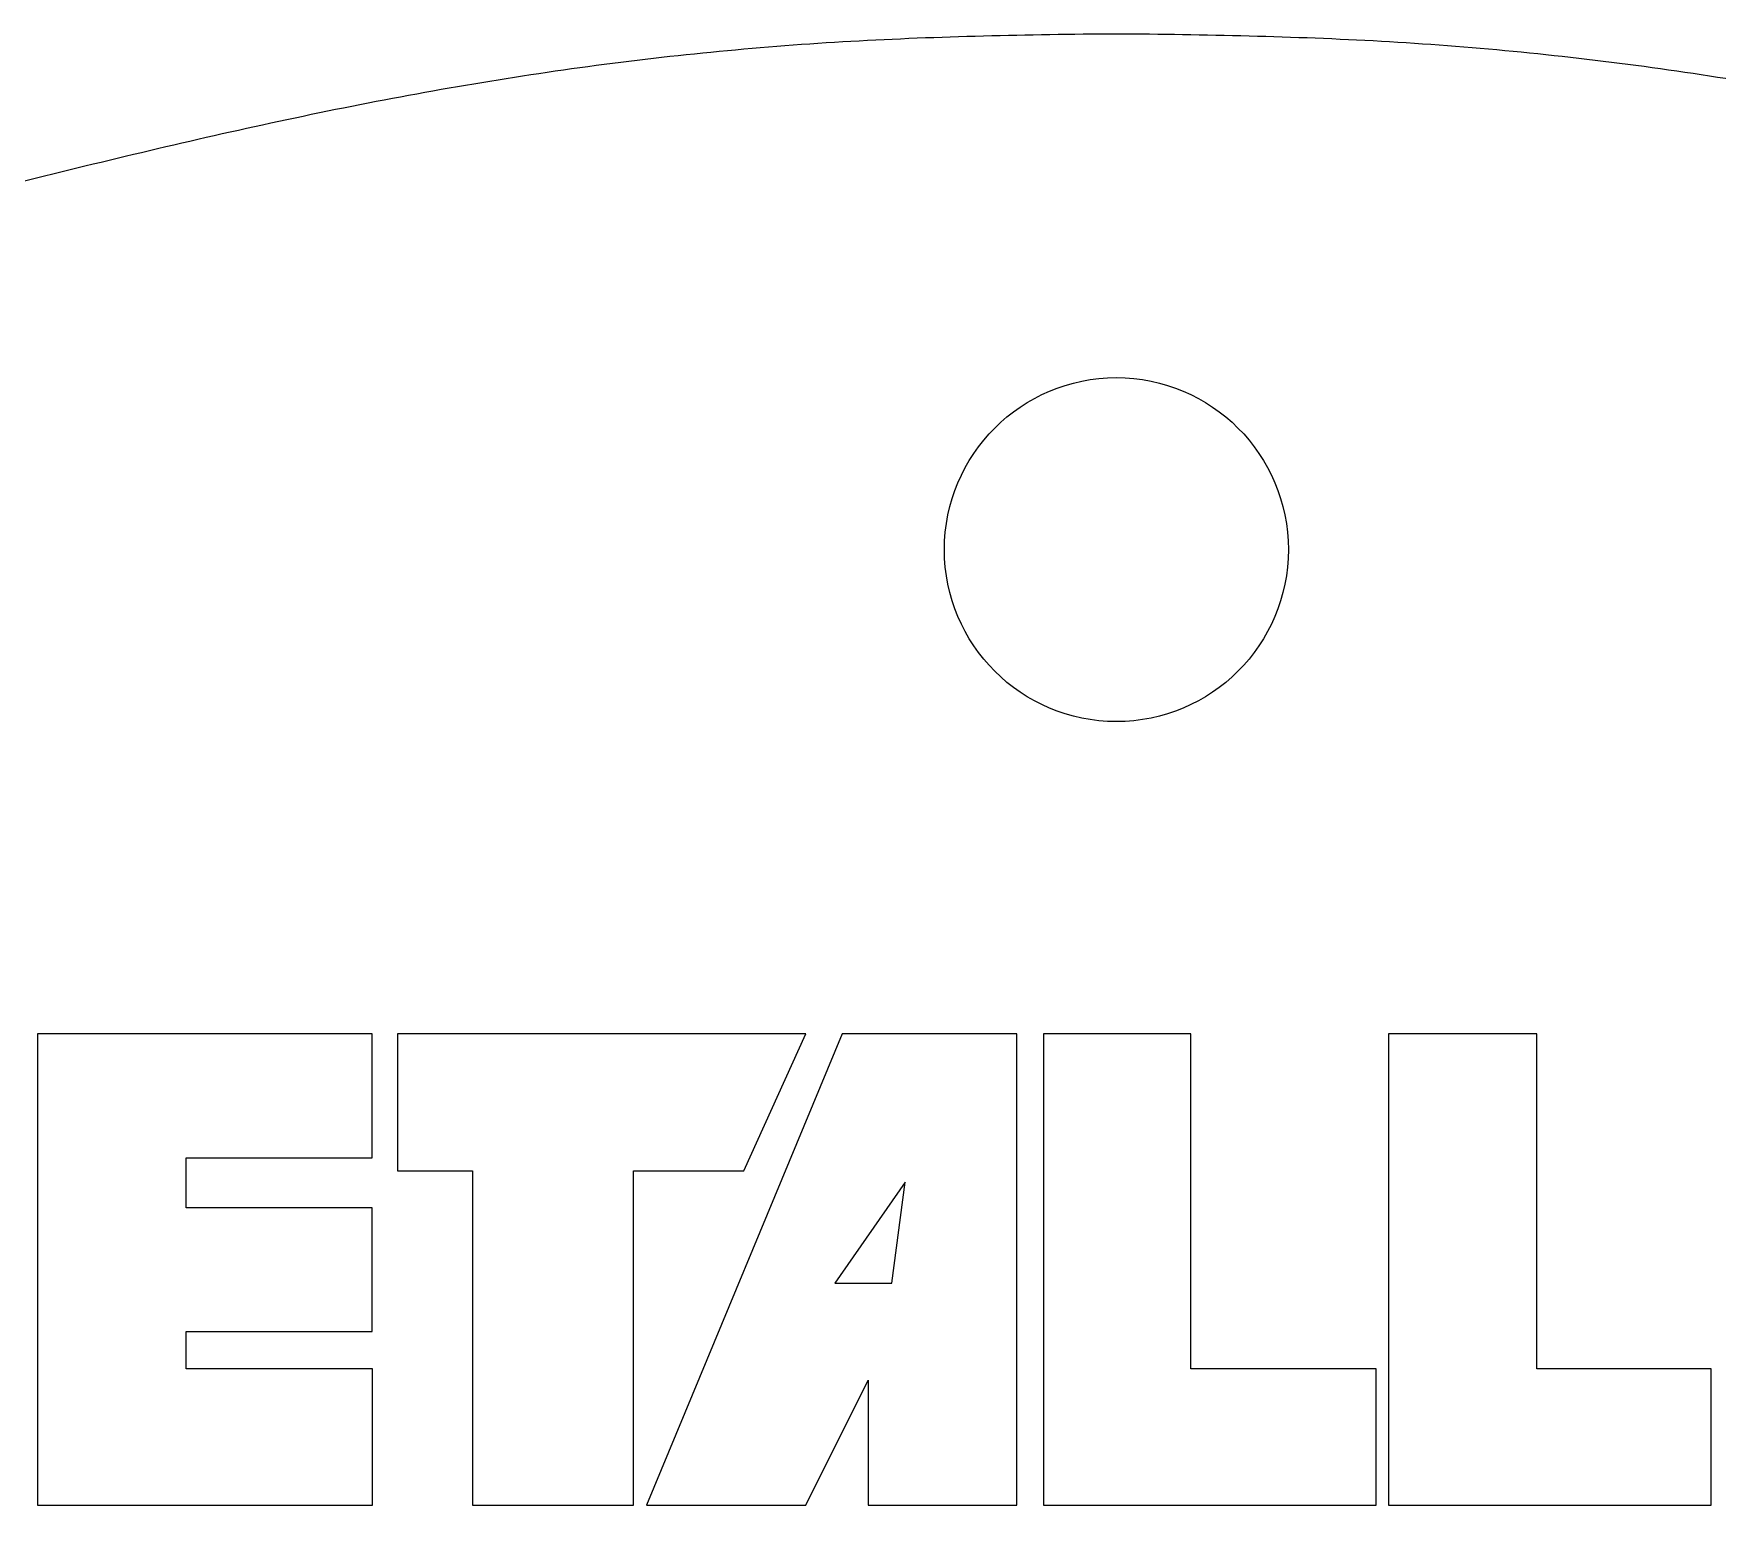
# Model space of a CAD drawing. Header units: millimetres. Extents: x 2.6 to 97.2, y 0.9 to 44.5.
# Drawn here: x 10.98 to 20.77, y 35.77 to 44.47 of the extents above; entities that cross this region are included whole.
import ezdxf

# ---------------------------------------------------------------- set-up
doc = ezdxf.new("R2010")
doc.units = ezdxf.units.MM

msp = doc.modelspace()

# ---------------------------------------------------------------- linework, layer by layer
at = {"color": 7, "linetype": 'Continuous', "lineweight": 25}
for p, q in [((11.0075, 38.659), (11.0075, 35.9192)), ((12.9527, 38.659), (11.0075, 38.659)), ((12.9527, 37.9391), (12.9527, 38.659)), ((15.4758, 38.659), (13.0999, 38.659)), ((13.0999, 38.659), (13.0999, 37.862)), ((15.6853, 38.659), (14.5486, 35.9192)), ((15.1148, 37.862), (15.4758, 38.659)), ((16.7016, 38.659), (15.6853, 38.659)), ((16.7016, 35.9192), (16.7016, 38.659)), ((17.7136, 38.659), (16.856, 38.659)), ((16.856, 38.659), (16.856, 35.9192)), ((17.7136, 36.7107), (17.7136, 38.659)), ((19.7262, 38.659), (18.862, 38.659)), ((18.862, 38.659), (18.862, 35.9192)), ((19.7262, 36.7107), (19.7262, 38.659)), ((11.8716, 37.9391), (12.9527, 37.9391)), ((11.8716, 37.6475), (11.8716, 37.9391)), ((13.0999, 37.862), (13.5368, 37.862)), ((13.5368, 37.862), (13.5368, 35.9192)), ((14.4729, 37.862), (15.1148, 37.862)), ((14.4729, 35.9192), (14.4729, 37.862)), ((16.0517, 37.7978), (15.6432, 37.2102)), ((15.9747, 37.2102), (16.0517, 37.7978)), ((12.9527, 37.6475), (11.8716, 37.6475)), ((12.9527, 36.9279), (12.9527, 37.6475)), ((15.6432, 37.2102), (15.9747, 37.2102)), ((11.8708, 36.7107), (11.8708, 36.9279)), ((11.8708, 36.9279), (12.9527, 36.9279)), ((12.9548, 36.7107), (11.8708, 36.7107)), ((12.9548, 35.9192), (12.9548, 36.7107)), ((15.4758, 35.9192), (15.8369, 36.6451)), ((15.8369, 36.6451), (15.8369, 35.9192)), ((18.792, 36.7107), (17.7136, 36.7107)), ((18.792, 35.9192), (18.792, 36.7107)), ((20.7399, 36.7107), (19.7262, 36.7107)), ((20.7399, 35.9192), (20.7399, 36.7107)), ((11.0075, 35.9192), (12.9548, 35.9192)), ((13.5368, 35.9192), (14.4729, 35.9192)), ((14.5486, 35.9192), (15.4758, 35.9192)), ((15.8369, 35.9192), (16.7016, 35.9192)), ((16.856, 35.9192), (18.792, 35.9192)), ((18.862, 35.9192), (20.7399, 35.9192))]:
    msp.add_line(p, q, dxfattribs=at)
msp.add_circle((17.2806, 41.4748), 1, dxfattribs=at)
for points, knots in [([(17.2806, 10.4807), (17.2171, 10.4825), (17.1518, 10.486), (17.0241, 10.4966), (16.9607, 10.5036), (16.7714, 10.5296), (16.6467, 10.5536), (16.2766, 10.6442), (16.0329, 10.7305), (15.5682, 10.9457), (15.3492, 11.0729), (14.9356, 11.3627), (14.7422, 11.5271), (14.3728, 11.8815), (14.1976, 12.069), (13.8512, 12.4449), (13.6805, 12.635), (13.1749, 13.2106), (12.8464, 13.6014), (11.8768, 14.7869), (11.2522, 15.5952), (10.0297, 17.2336), (9.431, 18.0612), (8.3123, 19.7581), (7.7943, 20.6293), (6.8022, 22.3959), (6.3231, 23.2884), (5.4305, 25.1096), (5.0221, 26.0409), (4.2747, 27.9418), (3.9369, 28.9105), (3.464, 30.3715), (3.3104, 30.8601), (3.014, 31.8394), (2.8749, 32.3307), (2.6619, 33.3247), (2.5895, 33.8276), (2.5621, 34.5963), (2.5657, 34.8561), (2.598, 35.3736), (2.6264, 35.6296), (2.7466, 36.39), (2.8729, 36.8866), (3.1292, 37.6168), (3.2264, 37.8587), (3.4396, 38.3294), (3.5559, 38.5589), (3.9328, 39.2301), (4.2212, 39.6549), (4.713, 40.2559), (4.8868, 40.4498), (5.2479, 40.8169), (5.4361, 40.9911), (6.0236, 41.4855), (6.4451, 41.7785), (7.3339, 42.3083), (7.7942, 42.5415), (8.7329, 42.9505), (9.213, 43.1266), (10.1913, 43.4308), (10.6892, 43.5603), (11.6896, 43.8052), (12.1904, 43.9225), (13.1959, 44.1283), (13.7006, 44.2158), (14.7151, 44.3531), (15.2249, 44.4024), (16.2499, 44.4602), (16.7648, 44.4709), (17.2806, 44.4748)], [0, 0, 0, 0, 0.003906, 0.003906, 0.007813, 0.007813, 0.015625, 0.015625, 0.03125, 0.03125, 0.046875, 0.046875, 0.0625, 0.0625, 0.078125, 0.078125, 0.09375, 0.09375, 0.125, 0.125, 0.1875, 0.1875, 0.25, 0.25, 0.3125, 0.3125, 0.375, 0.375, 0.4375, 0.4375, 0.5, 0.5, 0.53125, 0.53125, 0.5625, 0.5625, 0.59375, 0.59375, 0.609375, 0.609375, 0.625, 0.625, 0.65625, 0.65625, 0.671875, 0.671875, 0.6875, 0.6875, 0.71875, 0.71875, 0.734375, 0.734375, 0.75, 0.75, 0.78125, 0.78125, 0.8125, 0.8125, 0.84375, 0.84375, 0.875, 0.875, 0.90625, 0.90625, 0.9375, 0.9375, 0.96875, 0.96875, 1, 1, 1, 1]), ([(17.2806, 44.4748), (17.5362, 44.4729), (17.7955, 44.4692), (18.3093, 44.4557), (18.5658, 44.4459), (19.3335, 44.4026), (19.8426, 44.3535), (20.8558, 44.2165), (21.3599, 44.1293), (22.3641, 43.924), (22.8642, 43.8069), (23.8633, 43.5625), (24.3606, 43.4333), (25.3379, 43.1301), (25.8175, 42.9547), (26.7553, 42.5471), (27.215, 42.3148), (28.1034, 41.7867), (28.525, 41.4948), (29.1126, 41.0022), (29.3009, 40.8287), (29.6622, 40.4629), (29.8361, 40.2697), (30.3287, 39.6704), (30.6177, 39.2468), (30.9956, 38.5774), (31.1122, 38.3485), (31.3262, 37.8791), (31.4239, 37.6377), (31.6818, 36.909), (31.8093, 36.4133), (31.9315, 35.6544), (31.9607, 35.3989), (31.9946, 34.8825), (31.9991, 34.6227), (31.9744, 33.8546), (31.9038, 33.352), (31.6936, 32.3589), (31.5555, 31.8682), (31.2602, 30.89), (31.1068, 30.402), (30.6357, 28.9445), (30.3009, 27.9818), (29.5588, 26.088), (29.1522, 25.1566), (28.2591, 23.3286), (27.7774, 22.4299), (26.778, 20.6482), (26.2548, 19.7675), (25.1335, 18.0659), (24.5371, 17.2413), (23.3201, 15.6099), (22.6979, 14.8042), (21.7307, 13.6205), (21.4027, 13.2299), (20.8975, 12.6539), (20.7268, 12.4636), (20.3812, 12.0878), (20.2072, 11.9012), (19.8413, 11.5472), (19.6484, 11.3806), (19.2293, 11.0833), (19.0042, 10.9518), (18.5405, 10.7354), (18.2996, 10.6487), (17.7975, 10.5242), (17.5402, 10.4878), (17.2806, 10.4807)], [0, 0, 0, 0, 0.015625, 0.015625, 0.03125, 0.03125, 0.0625, 0.0625, 0.09375, 0.09375, 0.125, 0.125, 0.15625, 0.15625, 0.1875, 0.1875, 0.21875, 0.21875, 0.25, 0.25, 0.265625, 0.265625, 0.28125, 0.28125, 0.3125, 0.3125, 0.328125, 0.328125, 0.34375, 0.34375, 0.375, 0.375, 0.390625, 0.390625, 0.40625, 0.40625, 0.4375, 0.4375, 0.46875, 0.46875, 0.5, 0.5, 0.5625, 0.5625, 0.625, 0.625, 0.6875, 0.6875, 0.75, 0.75, 0.8125, 0.8125, 0.875, 0.875, 0.90625, 0.90625, 0.921875, 0.921875, 0.9375, 0.9375, 0.953125, 0.953125, 0.96875, 0.96875, 0.984375, 0.984375, 1, 1, 1, 1])]:
    msp.add_open_spline(points, degree=3, knots=knots, dxfattribs=at)

doc.saveas('drawing.dxf')
